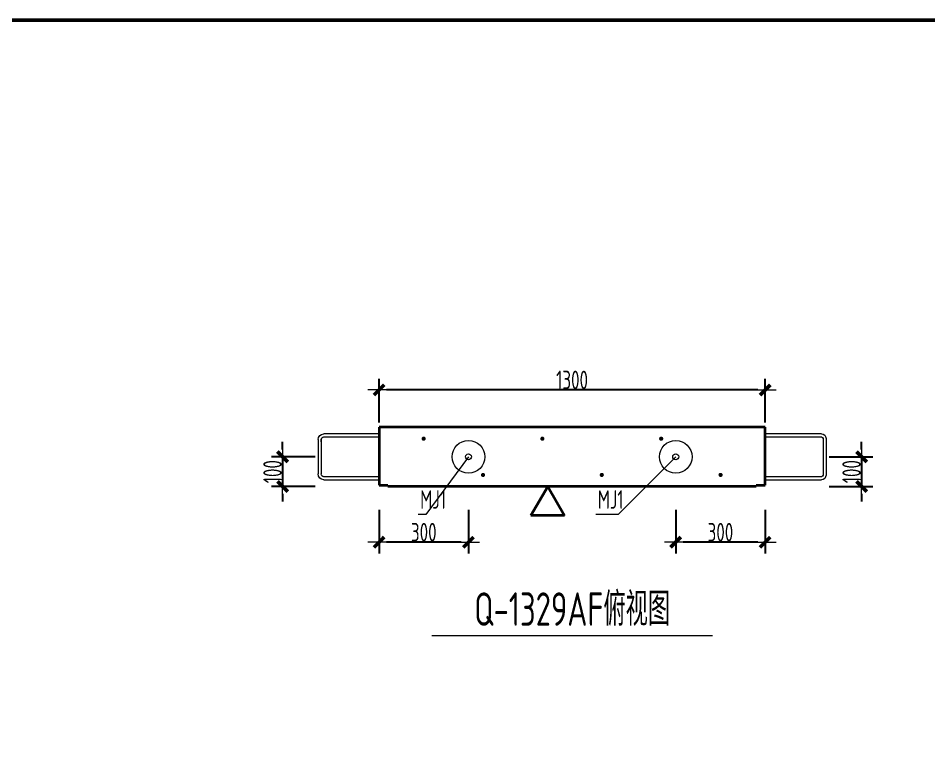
# Model space of a CAD drawing. Extents: x -85320 to 1679916, y -1321939 to 627.
# Drawn here: x 1172205 to 1184471, y -1086645 to -1076917 of the extents above; entities that cross this region are included whole.
import ezdxf
from ezdxf.enums import TextEntityAlignment as Align

# ---------------------------------------------------------------- set-up
doc = ezdxf.new("R2010")
doc.units = 0
doc.header["$LTSCALE"] = 1000
doc.layers.add('BORDER', color=7, linetype='Continuous')
doc.layers.add('拉模', color=7, linetype='Continuous')
for name, color, linetype, lineweight in [('直线', 7, 'Continuous', 18), ('预制墙图名', 7, 'Continuous', 18), ('预制墙埋件', 8, 'Continuous', 18), ('预制墙墙身水平筋', 130, 'Continuous', 18), ('预制墙墙身纵向受力筋', 1, 'Continuous', 18), ('预制墙详图标注', 3, 'Continuous', 18), ('预制墙详图轮廓', 3, 'Continuous', 35)]:
    doc.layers.add(name, color=color, linetype=linetype, lineweight=lineweight)
doc.styles.add('样式 1', font='yjkeng.shx', dxfattribs={"width": 0.7, "bigfont": 'yjkchn.shx'})
doc.styles.add('样式 2', font='yjkeng.shx', dxfattribs={"width": 0.7, "bigfont": 'yjkchn.shx'})
doc.dimstyles.new('盈建科结构', dxfattribs={"dimscale": 100, "dimtxt": 2.5, "dimasz": 1, "dimexe": 1.5, "dimexo": 0.625, "dimgap": 0.1, "dimtad": 1, "dimdec": 0, "dimrnd": 1, "dimzin": 0, "dimdsep": 46, "dimtxsty": '样式 1', "dimblk": '_yjkbk', "dimblk1": 'ARCHTICK', "dimblk2": 'ARCHTICK', "dimcen": 0.09, "dimadec": 0, "dimazin": 0, "dimtfac": 1, "dimtdec": 4, "dimtix": 1, "dimtmove": 2, "dimatfit": 3, "dimfxl": 1, "dimtolj": 1, "dimtzin": 0, "dimarcsym": 0})

# ---------------------------------------------------------------- blocks, each defined once
blk = doc.blocks.new('_yjkbk')
blk.add_line((-1, 0), (1.5, 0))
blk.add_lwpolyline([(-0.7, -0.7, 0.5, 0.5, 0), (0.7, 0.7, 0.5, 0.5, 0)], format="xyseb")
blk = doc.blocks.new('*D3474')
at = {"layer": 'Defpoints', "color": 0, "transparency": 16777216}
for p in [(1183066, -1082822), (1183066, -1083222), (1183566, -1083222)]:
    blk.add_point(p, dxfattribs=at)
at = {"layer": '预制墙详图标注', "color": 0, "lineweight": -2, "transparency": 16777216}
for p, q in [((1183566, -1082722), (1183566, -1082622)), ((1183129, -1082822), (1183716, -1082822)), ((1183566, -1082822), (1183566, -1083222)), ((1183129, -1083222), (1183716, -1083222)), ((1183566, -1083322), (1183566, -1083422))]:
    blk.add_line(p, q, dxfattribs=at)
at = {"layer": '预制墙详图标注', "color": 0, "lineweight": -2, "transparency": 16777216, "xscale": 100, "yscale": 100, "zscale": 100}
for p, rotation in [((1183566, -1082822), 270), ((1183566, -1083222), 90)]:
    blk.add_blockref('_yjkbk', p, dxfattribs=dict(at, rotation=rotation))
at = {"layer": '预制墙详图标注', "color": 0, "transparency": 16777216, "insert": (1183556, -1083022), "char_height": 250, "attachment_point": 8, "rotation": 90, "style": '样式 1'}
blk.add_mtext('\\A1;100', dxfattribs=at)
blk = doc.blocks.new('_ArchTick')
at = {"color": 0, "linetype": 'ByBlock', "const_width": 0.4}
blk.add_lwpolyline([(-0.5, -0.5), (0.5, 0.5)], dxfattribs=at)
blk = doc.blocks.new('*D3475')
at = {"layer": 'Defpoints', "color": 0, "transparency": 16777216}
for p in [(1176266, -1082822), (1175766, -1083222), (1176266, -1083222)]:
    blk.add_point(p, dxfattribs=at)
at = {"layer": '预制墙详图标注', "color": 0, "lineweight": -2, "transparency": 16777216}
for p, q in [((1175766, -1082722), (1175766, -1082622)), ((1176204, -1082822), (1175616, -1082822)), ((1175766, -1082822), (1175766, -1083222)), ((1176204, -1083222), (1175616, -1083222)), ((1175766, -1083322), (1175766, -1083422))]:
    blk.add_line(p, q, dxfattribs=at)
at = {"layer": '预制墙详图标注', "color": 0, "lineweight": -2, "transparency": 16777216, "xscale": 100, "yscale": 100, "zscale": 100}
for p, rotation in [((1175766, -1082822), 270), ((1175766, -1083222), 90)]:
    blk.add_blockref('_yjkbk', p, dxfattribs=dict(at, rotation=rotation))
at = {"layer": '预制墙详图标注', "color": 0, "transparency": 16777216, "insert": (1175756, -1083022), "char_height": 250, "attachment_point": 8, "rotation": 90, "style": '样式 1'}
blk.add_mtext('\\A1;100', dxfattribs=at)
blk = doc.blocks.new('*D3476')
at = {"layer": 'Defpoints', "color": 0, "transparency": 16777216}
for p in [(1181062, -1083472), (1182266, -1083472), (1181062, -1083972)]:
    blk.add_point(p, dxfattribs=at)
at = {"layer": '预制墙详图标注', "color": 0, "lineweight": -2, "transparency": 16777216}
for p, q in [((1181062, -1083535), (1181062, -1084122)), ((1182266, -1083535), (1182266, -1084122)), ((1182166, -1083972), (1181162, -1083972))]:
    blk.add_line(p, q, dxfattribs=at)
at = {"layer": '预制墙详图标注', "color": 0, "lineweight": -2, "transparency": 16777216, "xscale": 100, "yscale": 100, "zscale": 100, "rotation": 180}
blk.add_blockref('_yjkbk', (1181062, -1083972), dxfattribs=at)
at = {"layer": '预制墙详图标注', "color": 0, "lineweight": -2, "transparency": 16777216, "xscale": 100, "yscale": 100, "zscale": 100}
blk.add_blockref('_yjkbk', (1182266, -1083972), dxfattribs=at)
at = {"layer": '预制墙详图标注', "color": 0, "transparency": 16777216, "insert": (1181664, -1083962), "char_height": 250, "attachment_point": 8, "style": '样式 1'}
blk.add_mtext('\\A1;300', dxfattribs=at)
blk = doc.blocks.new('*D3477')
at = {"layer": 'Defpoints', "color": 0, "transparency": 16777216}
for p in [(1177066, -1083472), (1178270, -1083472), (1177066, -1083972)]:
    blk.add_point(p, dxfattribs=at)
at = {"layer": '预制墙详图标注', "color": 0, "lineweight": -2, "transparency": 16777216}
for p, q in [((1177066, -1083535), (1177066, -1084122)), ((1178270, -1083535), (1178270, -1084122)), ((1178170, -1083972), (1177166, -1083972))]:
    blk.add_line(p, q, dxfattribs=at)
at = {"layer": '预制墙详图标注', "color": 0, "lineweight": -2, "transparency": 16777216, "xscale": 100, "yscale": 100, "zscale": 100, "rotation": 180}
blk.add_blockref('_yjkbk', (1177066, -1083972), dxfattribs=at)
at = {"layer": '预制墙详图标注', "color": 0, "lineweight": -2, "transparency": 16777216, "xscale": 100, "yscale": 100, "zscale": 100}
blk.add_blockref('_yjkbk', (1178270, -1083972), dxfattribs=at)
at = {"layer": '预制墙详图标注', "color": 0, "transparency": 16777216, "insert": (1177668, -1083962), "char_height": 250, "attachment_point": 8, "style": '样式 1'}
blk.add_mtext('\\A1;300', dxfattribs=at)
blk = doc.blocks.new('*D3478')
at = {"layer": 'Defpoints', "color": 0, "transparency": 16777216}
for p in [(1177066, -1081922), (1177066, -1082422), (1182266, -1082422)]:
    blk.add_point(p, dxfattribs=at)
at = {"layer": '预制墙详图标注', "color": 0, "lineweight": -2, "transparency": 16777216}
for p, q in [((1177066, -1082360), (1177066, -1081772)), ((1182266, -1082360), (1182266, -1081772)), ((1182166, -1081922), (1177166, -1081922))]:
    blk.add_line(p, q, dxfattribs=at)
at = {"layer": '预制墙详图标注', "color": 0, "lineweight": -2, "transparency": 16777216, "xscale": 100, "yscale": 100, "zscale": 100, "rotation": 180}
blk.add_blockref('_yjkbk', (1177066, -1081922), dxfattribs=at)
at = {"layer": '预制墙详图标注', "color": 0, "lineweight": -2, "transparency": 16777216, "xscale": 100, "yscale": 100, "zscale": 100}
blk.add_blockref('_yjkbk', (1182266, -1081922), dxfattribs=at)
at = {"layer": '预制墙详图标注', "color": 0, "transparency": 16777216, "insert": (1179666, -1081912), "char_height": 250, "attachment_point": 8, "style": '样式 1'}
blk.add_mtext('\\A1;1300', dxfattribs=at)
blk = doc.blocks.new('图框1')
at = {"layer": 'BORDER', "const_width": 50}
blk.add_lwpolyline([(1377779, -823089), (1377779, -783089), (1433679, -783089), (1433679, -823089)], close=True, dxfattribs=at)
blk = doc.blocks.new('闭口左')
at = {"layer": '预制墙墙身水平筋', "lineweight": 18}
for p, q in [((1032954, -832443), (1033714, -832443)), ((1032954, -832443), (1033714, -832443)), ((1032954, -832443), (1033714, -832443)), ((1032954, -832443), (1033714, -832443)), ((1032954, -832443), (1033714, -832443)), ((1032954, -832443), (1033714, -832443)), ((1032954, -832443), (1033714, -832443)), ((1032954, -832443), (1033714, -832443)), ((1032954, -832443), (1033714, -832443)), ((1032954, -832443), (1033714, -832443)), ((1032954, -832443), (1033714, -832443)), ((1032954, -832443), (1033714, -832443)), ((1032954, -832443), (1033714, -832443)), ((1032954, -832443), (1033714, -832443)), ((1032954, -832443), (1033714, -832443)), ((1033714, -832483), (1032954, -832483)), ((1033714, -832483), (1032954, -832483)), ((1033714, -832483), (1032954, -832483)), ((1033714, -832483), (1032954, -832483)), ((1033714, -832483), (1032954, -832483)), ((1033714, -832483), (1032954, -832483)), ((1033714, -832483), (1032954, -832483)), ((1033714, -832483), (1032954, -832483)), ((1033714, -832483), (1032954, -832483)), ((1033714, -832483), (1032954, -832483)), ((1033714, -832483), (1032954, -832483)), ((1033714, -832483), (1032954, -832483)), ((1033714, -832483), (1032954, -832483)), ((1033714, -832483), (1032954, -832483)), ((1033714, -832483), (1032954, -832483)), ((1032954, -833019), (1033714, -833019)), ((1033714, -833059), (1032954, -833059))]:
    blk.add_line(p, q, dxfattribs=at)
at = {"layer": '预制墙墙身水平筋', "color": 4}
for p, q in [((1032894, -832503), (1032894, -832999)), ((1032934, -832503), (1032934, -832999))]:
    blk.add_line(p, q, dxfattribs=at)
at = {"layer": '预制墙墙身水平筋', "lineweight": 18}
for centre, radius, start, end in [((1032954, -832503), 60, 90, 180), ((1032954, -832503), 60, 90, 180), ((1032954, -832503), 60, 90, 180), ((1032954, -832503), 60, 90, 180), ((1032954, -832503), 60, 90, 180), ((1032954, -832503), 60, 90, 180), ((1032954, -832503), 60, 90, 180), ((1032954, -832503), 60, 90, 180), ((1032954, -832503), 60, 90, 180), ((1032954, -832503), 60, 90, 180), ((1032954, -832503), 60, 90, 180), ((1032954, -832503), 60, 90, 180), ((1032954, -832503), 60, 90, 180), ((1032954, -832503), 60, 90, 180), ((1032954, -832503), 20, 90, 180), ((1032954, -832503), 20, 90, 180), ((1032954, -832503), 20, 90, 180), ((1032954, -832503), 20, 90, 180), ((1032954, -832503), 20, 90, 180), ((1032954, -832503), 20, 90, 180), ((1032954, -832503), 20, 90, 180), ((1032954, -832503), 20, 90, 180), ((1032954, -832503), 20, 90, 180), ((1032954, -832503), 20, 90, 180), ((1032954, -832503), 20, 90, 180), ((1032954, -832503), 20, 90, 180), ((1032954, -832503), 20, 90, 180), ((1032954, -832503), 20, 90, 180), ((1032954, -832999), 60, 180, 270), ((1032954, -832999), 20, 180, 270)]:
    blk.add_arc(centre, radius, start, end, dxfattribs=at)
blk = doc.blocks.new('闭口右')
at = {"layer": '预制墙墙身水平筋', "lineweight": 18}
for p, q in [((1039314, -832443), (1040058, -832443)), ((1039314, -832443), (1040058, -832443)), ((1039314, -832443), (1040058, -832443)), ((1039314, -832443), (1040058, -832443)), ((1039314, -832443), (1040058, -832443)), ((1039314, -832443), (1040058, -832443)), ((1039314, -832443), (1040058, -832443)), ((1039314, -832443), (1040058, -832443)), ((1039314, -832443), (1040058, -832443)), ((1039314, -832443), (1040058, -832443)), ((1039314, -832443), (1040058, -832443)), ((1039314, -832443), (1040058, -832443)), ((1039314, -832443), (1040058, -832443)), ((1039314, -832443), (1040058, -832443)), ((1039314, -832443), (1040058, -832443)), ((1040058, -832483), (1039314, -832483)), ((1040058, -832483), (1039314, -832483)), ((1040058, -832483), (1039314, -832483)), ((1040058, -832483), (1039314, -832483)), ((1040058, -832483), (1039314, -832483)), ((1040058, -832483), (1039314, -832483)), ((1040058, -832483), (1039314, -832483)), ((1040058, -832483), (1039314, -832483)), ((1040058, -832483), (1039314, -832483)), ((1040058, -832483), (1039314, -832483)), ((1040058, -832483), (1039314, -832483)), ((1040058, -832483), (1039314, -832483)), ((1040058, -832483), (1039314, -832483)), ((1040058, -832483), (1039314, -832483)), ((1040058, -832483), (1039314, -832483)), ((1040094, -832548), (1040094, -832519)), ((1040094, -832548), (1040094, -832519)), ((1040094, -832548), (1040094, -832519)), ((1040094, -832548), (1040094, -832519)), ((1040094, -832548), (1040094, -832519)), ((1040094, -832548), (1040094, -832519)), ((1040094, -832548), (1040094, -832519)), ((1040094, -832548), (1040094, -832519)), ((1040094, -832548), (1040094, -832519)), ((1040094, -832548), (1040094, -832519)), ((1040094, -832548), (1040094, -832519)), ((1040094, -832548), (1040094, -832519)), ((1040094, -832548), (1040094, -832519)), ((1040094, -832548), (1040094, -832519)), ((1040094, -832548), (1040094, -832519)), ((1040134, -832519), (1040134, -832548)), ((1040134, -832519), (1040134, -832548)), ((1040134, -832519), (1040134, -832548)), ((1040134, -832519), (1040134, -832548)), ((1040134, -832519), (1040134, -832548)), ((1040134, -832519), (1040134, -832548)), ((1040134, -832519), (1040134, -832548)), ((1040134, -832519), (1040134, -832548)), ((1040134, -832519), (1040134, -832548)), ((1040134, -832519), (1040134, -832548)), ((1040134, -832519), (1040134, -832548)), ((1040134, -832519), (1040134, -832548)), ((1040134, -832519), (1040134, -832548)), ((1040134, -832519), (1040134, -832548)), ((1040134, -832519), (1040134, -832548)), ((1039314, -833019), (1040058, -833019)), ((1039314, -833019), (1040058, -833019)), ((1039314, -833019), (1040058, -833019)), ((1039314, -833019), (1040058, -833019)), ((1039314, -833019), (1040058, -833019)), ((1039314, -833019), (1040058, -833019)), ((1039314, -833019), (1040058, -833019)), ((1039314, -833019), (1040058, -833019)), ((1039314, -833019), (1040058, -833019)), ((1039314, -833019), (1040058, -833019)), ((1039314, -833019), (1040058, -833019)), ((1039314, -833019), (1040058, -833019)), ((1039314, -833019), (1040058, -833019)), ((1039314, -833019), (1040058, -833019)), ((1039314, -833019), (1040058, -833019)), ((1040058, -833059), (1039314, -833059))]:
    blk.add_line(p, q, dxfattribs=at)
at = {"layer": '预制墙墙身水平筋', "color": 4}
for p, q in [((1040094, -832519), (1040094, -832982)), ((1040134, -832519), (1040134, -832982))]:
    blk.add_line(p, q, dxfattribs=at)
at = {"layer": '预制墙墙身水平筋', "lineweight": 18}
for centre, radius, start, end in [((1040058, -832519), 76.6, 360, 90), ((1040058, -832519), 76.6, 360, 90), ((1040058, -832519), 76.6, 360, 90), ((1040058, -832519), 76.6, 360, 90), ((1040058, -832519), 76.6, 360, 90), ((1040058, -832519), 76.6, 360, 90), ((1040058, -832519), 76.6, 360, 90), ((1040058, -832519), 76.6, 360, 90), ((1040058, -832519), 76.6, 360, 90), ((1040058, -832519), 76.6, 360, 90), ((1040058, -832519), 76.6, 360, 90), ((1040058, -832519), 76.6, 360, 90), ((1040058, -832519), 76.6, 360, 90), ((1040058, -832519), 76.6, 360, 90), ((1040058, -832519), 36.6, 360, 90), ((1040058, -832519), 36.6, 360, 90), ((1040058, -832519), 36.6, 360, 90), ((1040058, -832519), 36.6, 360, 90), ((1040058, -832519), 36.6, 360, 90), ((1040058, -832519), 36.6, 360, 90), ((1040058, -832519), 36.6, 360, 90), ((1040058, -832519), 36.6, 360, 90), ((1040058, -832519), 36.6, 360, 90), ((1040058, -832519), 36.6, 360, 90), ((1040058, -832519), 36.6, 360, 90), ((1040058, -832519), 36.6, 360, 90), ((1040058, -832519), 36.6, 360, 90), ((1040058, -832519), 36.6, 360, 90), ((1040058, -832982), 36.6, 270, 0), ((1040058, -832982), 76.6, 270, 0), ((1040058, -832982), 36.6, 270, 0), ((1040058, -832982), 76.6, 270, 0), ((1040058, -832982), 36.6, 270, 0), ((1040058, -832982), 76.6, 270, 0), ((1040058, -832982), 36.6, 270, 0), ((1040058, -832982), 76.6, 270, 0), ((1040058, -832982), 36.6, 270, 0), ((1040058, -832982), 76.6, 270, 0), ((1040058, -832982), 36.6, 270, 0), ((1040058, -832982), 76.6, 270, 0), ((1040058, -832982), 36.6, 270, 0), ((1040058, -832982), 76.6, 270, 0), ((1040058, -832982), 36.6, 270, 0), ((1040058, -832982), 76.6, 270, 0), ((1040058, -832982), 36.6, 270, 0), ((1040058, -832982), 76.6, 270, 0), ((1040058, -832982), 36.6, 270, 0), ((1040058, -832982), 76.6, 270, 0), ((1040058, -832982), 36.6, 270, 0), ((1040058, -832982), 76.6, 270, 0), ((1040058, -832982), 36.6, 270, 0), ((1040058, -832982), 76.6, 270, 0), ((1040058, -832982), 36.6, 270, 0), ((1040058, -832982), 76.6, 270, 0), ((1040058, -832982), 36.6, 270, 0), ((1040058, -832982), 76.6, 270, 0)]:
    blk.add_arc(centre, radius, start, end, dxfattribs=at)

msp = doc.modelspace()

# ---------------------------------------------------------------- linework, layer by layer
at = {"layer": '直线', "lineweight": 18}
for points in [[(1178270.038, -1082822.057), (1177695.038, -1083597.057), (1177592.154, -1083597.057)], [(1181062.038, -1082822.057), (1180287.038, -1083597.057), (1179984.154, -1083597.057)]]:
    msp.add_lwpolyline(points, dxfattribs=at)
at = {"layer": '预制墙图名', "lineweight": 18}
msp.add_line((1181555.298, -1085232.057), (1177776.779, -1085232.057), dxfattribs=at)
at = {"layer": '预制墙埋件', "lineweight": 18}
for centre, radius in [((1178270.038, -1082822.057), 220), ((1181062.038, -1082822.057), 220), ((1178270.038, -1082822.057), 40), ((1181062.038, -1082822.057), 40)]:
    msp.add_circle(centre, radius, dxfattribs=at)
at = {"layer": '预制墙墙身纵向受力筋', "lineweight": 18, "const_width": 28}
for points in [[(1177652.038, -1082578.057, -1), (1177680.038, -1082578.057, -1)], [(1179252.038, -1082578.057, -1), (1179280.038, -1082578.057, -1)], [(1180852.038, -1082578.057, -1), (1180880.038, -1082578.057, -1)], [(1178452.038, -1083066.057, -1), (1178480.038, -1083066.057, -1)], [(1180052.038, -1083066.057, -1), (1180080.038, -1083066.057, -1)], [(1181652.038, -1083066.057, -1), (1181680.038, -1083066.057, -1)]]:
    msp.add_lwpolyline(points, format="xyb", close=True, dxfattribs=at)
at = {"layer": '预制墙详图标注', "lineweight": 35}
for p, q in [((1179337.038, -1083222.057), (1179112.038, -1083611.769)), ((1179337.038, -1083222.057), (1179562.038, -1083611.769)), ((1179562.038, -1083611.769), (1179112.038, -1083611.769))]:
    msp.add_line(p, q, dxfattribs=at)
at = {"layer": '预制墙详图轮廓', "lineweight": 35}
for p, q in [((1182266.038, -1082422.057), (1177066.038, -1082422.057)), ((1177066.038, -1082422.057), (1177066.038, -1083202.057)), ((1182266.038, -1083202.057), (1182266.038, -1082422.057)), ((1177066.038, -1083202.057), (1177186.038, -1083202.057)), ((1177186.038, -1083202.057), (1177186.038, -1083222.057)), ((1182146.038, -1083222.057), (1177186.038, -1083222.057)), ((1182146.038, -1083222.057), (1182146.038, -1083202.057)), ((1182146.038, -1083202.057), (1182266.038, -1083202.057))]:
    msp.add_line(p, q, dxfattribs=at)

# ---------------------------------------------------------------- block references
at = {"layer": '拉模', "color": 3}
msp.add_blockref('图框1', (-232939.173, -293853.477), dxfattribs=at)
at = {"layer": '预制墙墙身水平筋', "color": 4, "xscale": -1}
for name, p in [('闭口右', (2216380.409, -250071.209)), ('闭口左', (2215980.409, -250071.209))]:
    msp.add_blockref(name, p, dxfattribs=at)

# ---------------------------------------------------------------- texts
at = {"layer": '直线', "linetype": 'Continuous', "style": '样式 1', "width": 0.7}
for p in [(1177967.154, -1083597.057), (1180359.154, -1083597.057)]:
    msp.add_text('MJ1', height=250, dxfattribs=at).set_placement(p, align=Align.BOTTOM_RIGHT)
at = {"layer": '预制墙图名', "linetype": 'Continuous', "style": '样式 2', "width": 0.7}
msp.add_text('Q-1329AF俯视图', height=450, dxfattribs=at).set_placement((1179666.038, -1085232.057), align=Align.BOTTOM_CENTER)

# ---------------------------------------------------------------- dimensions: what is measured, and where the dimension line sits
at = {"layer": '预制墙详图标注'}
for p1, p2, distance, picture, middle in [((1182266.038, -1082422.057), (1177066.038, -1082422.057), -500, '*D3478', (1179666.038, -1081787.057)), ((1176266.038, -1082822.057), (1176266.038, -1083222.057), -500, '*D3475', (1175631.038, -1083022.057)), ((1183066.038, -1082822.057), (1183066.038, -1083222.057), 500, '*D3474', (1183431.038, -1083022.057)), ((1178270.038, -1083472.057), (1177066.038, -1083472.057), 500, '*D3477', (1177668.038, -1083837.057)), ((1182266.038, -1083472.057), (1181062.038, -1083472.057), 500, '*D3476', (1181664.038, -1083837.057))]:
    dim = msp.add_aligned_dim(p1=p1, p2=p2, distance=distance, dimstyle='盈建科结构', override={"dimscale": 100, "dimtxt": 2.5, "dimasz": 1, "dimexe": 1.5, "dimexo": 0.625, "dimgap": 0.1, "dimtad": 1, "dimlfac": 0.25, "dimrnd": 5, "dimdle": 0, "dimtix": 1, "dimfxlon": 0}, dxfattribs=at)
    dim.commit()
    dim.dimension.update_dxf_attribs({"geometry": picture, "text_midpoint": middle})

doc.saveas('drawing.dxf')
